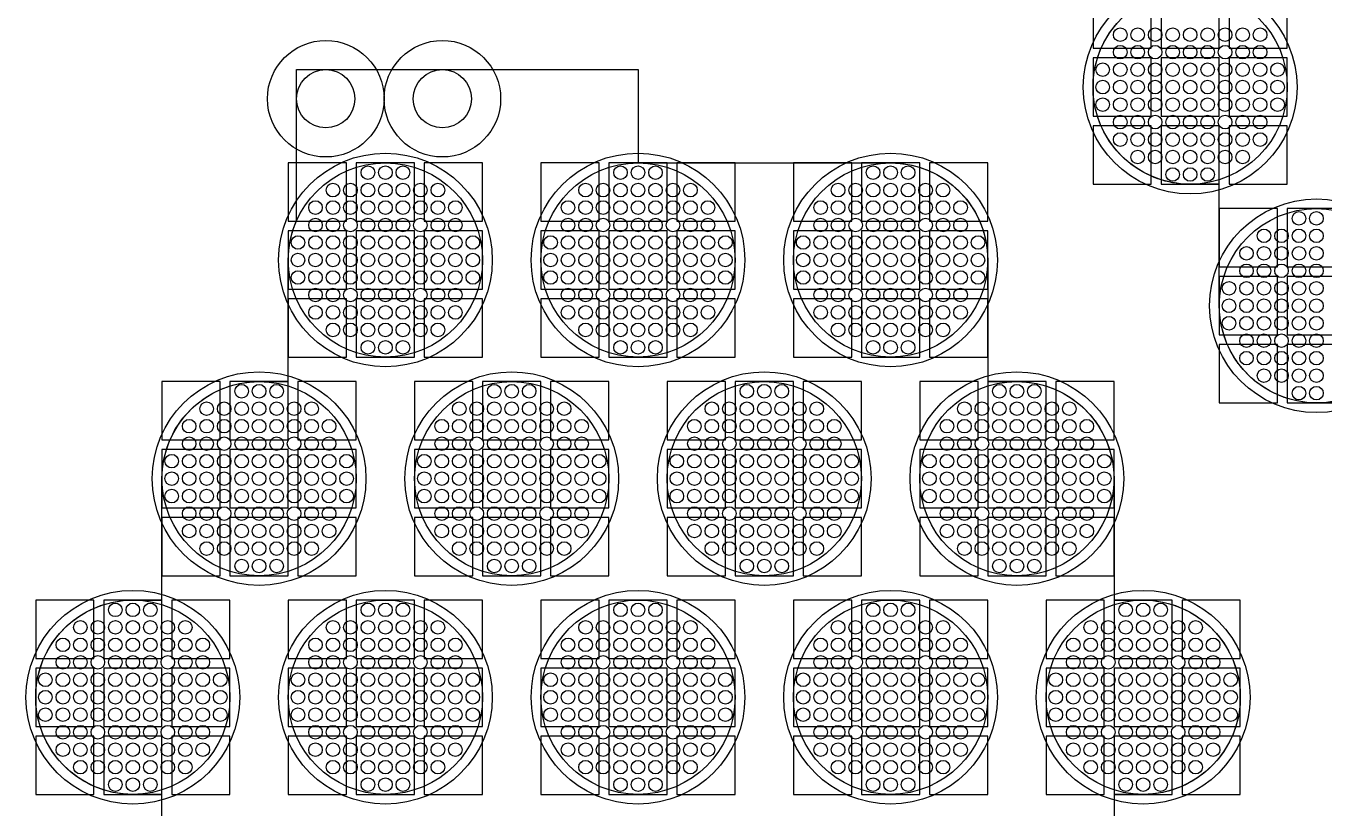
# Model space of a CAD drawing. Extents: x -49 to 54, y -38 to 38.
# Drawn here: x -43.96 to -37.28, y -17.85 to -13.82 of the extents above; entities that cross this region are included whole.
import ezdxf

# ---------------------------------------------------------------- set-up
doc = ezdxf.new("R2010")
doc.units = 0
for name, color, linetype in [('ADHESIVE_VIA_OPENINGS', 30, 'CONTINUOUS'), ('BACK_LAYER', 5, 'CONTINUOUS'), ('COND_LAYER_LOWER_ELECTRODE', 6, 'CONTINUOUS'), ('CONDUCTIVE_LAYER_BACK_LAYER', 2, 'CONTINUOUS'), ('EMITTER', 3, 'CONTINUOUS'), ('LOWER_ELECTRODE', 1, 'CONTINUOUS'), ('SUBSTRATE_VIA', 4, 'CONTINUOUS')]:
    doc.layers.add(name, color=color, linetype=linetype)

msp = doc.modelspace()

# ---------------------------------------------------------------- linework, layer by layer
at = {"layer": 'ADHESIVE_VIA_OPENINGS'}
for centre in [(-42.4209, -14.1982), (-41.8209, -14.1982)]:
    msp.add_circle(centre, 0.3, dxfattribs=at)
at = {"layer": 'BACK_LAYER'}
for points in [[(-38.4721, -13.9384), (-38.1721, -13.9384), (-38.1721, -13.6384), (-38.4721, -13.6384)], [(-38.1221, -13.9384), (-37.8221, -13.9384), (-37.8221, -13.6384), (-38.1221, -13.6384)], [(-37.7721, -13.9384), (-37.4721, -13.9384), (-37.4721, -13.6384), (-37.7721, -13.6384)], [(-38.4721, -14.2884), (-38.1721, -14.2884), (-38.1721, -13.9884), (-38.4721, -13.9884)], [(-38.1221, -14.2884), (-37.8221, -14.2884), (-37.8221, -13.9884), (-38.1221, -13.9884)], [(-37.7721, -14.2884), (-37.4721, -14.2884), (-37.4721, -13.9884), (-37.7721, -13.9884)], [(-38.4721, -14.6384), (-38.1721, -14.6384), (-38.1721, -14.3384), (-38.4721, -14.3384)], [(-38.1221, -14.6384), (-37.8221, -14.6384), (-37.8221, -14.3384), (-38.1221, -14.3384)], [(-37.7721, -14.6384), (-37.4721, -14.6384), (-37.4721, -14.3384), (-37.7721, -14.3384)], [(-42.6139, -14.8286), (-42.3139, -14.8286), (-42.3139, -14.5286), (-42.6139, -14.5286)], [(-42.2639, -14.8286), (-41.9639, -14.8286), (-41.9639, -14.5286), (-42.2639, -14.5286)], [(-41.9139, -14.8286), (-41.6139, -14.8286), (-41.6139, -14.5286), (-41.9139, -14.5286)], [(-41.3139, -14.8286), (-41.0139, -14.8286), (-41.0139, -14.5286), (-41.3139, -14.5286)], [(-40.9639, -14.8286), (-40.6639, -14.8286), (-40.6639, -14.5286), (-40.9639, -14.5286)], [(-40.6139, -14.8286), (-40.3139, -14.8286), (-40.3139, -14.5286), (-40.6139, -14.5286)], [(-40.0139, -14.8286), (-39.7139, -14.8286), (-39.7139, -14.5286), (-40.0139, -14.5286)], [(-39.6639, -14.8286), (-39.3639, -14.8286), (-39.3639, -14.5286), (-39.6639, -14.5286)], [(-39.3139, -14.8286), (-39.0139, -14.8286), (-39.0139, -14.5286), (-39.3139, -14.5286)], [(-37.8221, -15.0642), (-37.5221, -15.0642), (-37.5221, -14.7642), (-37.8221, -14.7642)], [(-37.4721, -15.0642), (-37.1721, -15.0642), (-37.1721, -14.7642), (-37.4721, -14.7642)], [(-42.6139, -15.1786), (-42.3139, -15.1786), (-42.3139, -14.8786), (-42.6139, -14.8786)], [(-42.2639, -15.1786), (-41.9639, -15.1786), (-41.9639, -14.8786), (-42.2639, -14.8786)], [(-41.9139, -15.1786), (-41.6139, -15.1786), (-41.6139, -14.8786), (-41.9139, -14.8786)], [(-41.3139, -15.1786), (-41.0139, -15.1786), (-41.0139, -14.8786), (-41.3139, -14.8786)], [(-40.9639, -15.1786), (-40.6639, -15.1786), (-40.6639, -14.8786), (-40.9639, -14.8786)], [(-40.6139, -15.1786), (-40.3139, -15.1786), (-40.3139, -14.8786), (-40.6139, -14.8786)], [(-40.0139, -15.1786), (-39.7139, -15.1786), (-39.7139, -14.8786), (-40.0139, -14.8786)], [(-39.6639, -15.1786), (-39.3639, -15.1786), (-39.3639, -14.8786), (-39.6639, -14.8786)], [(-39.3139, -15.1786), (-39.0139, -15.1786), (-39.0139, -14.8786), (-39.3139, -14.8786)], [(-37.8221, -15.4142), (-37.5221, -15.4142), (-37.5221, -15.1142), (-37.8221, -15.1142)], [(-37.4721, -15.4142), (-37.1721, -15.4142), (-37.1721, -15.1142), (-37.4721, -15.1142)], [(-42.6139, -15.5286), (-42.3139, -15.5286), (-42.3139, -15.2286), (-42.6139, -15.2286)], [(-42.2639, -15.5286), (-41.9639, -15.5286), (-41.9639, -15.2286), (-42.2639, -15.2286)], [(-41.9139, -15.5286), (-41.6139, -15.5286), (-41.6139, -15.2286), (-41.9139, -15.2286)], [(-41.3139, -15.5286), (-41.0139, -15.5286), (-41.0139, -15.2286), (-41.3139, -15.2286)], [(-40.9639, -15.5286), (-40.6639, -15.5286), (-40.6639, -15.2286), (-40.9639, -15.2286)], [(-40.6139, -15.5286), (-40.3139, -15.5286), (-40.3139, -15.2286), (-40.6139, -15.2286)], [(-40.0139, -15.5286), (-39.7139, -15.5286), (-39.7139, -15.2286), (-40.0139, -15.2286)], [(-39.6639, -15.5286), (-39.3639, -15.5286), (-39.3639, -15.2286), (-39.6639, -15.2286)], [(-39.3139, -15.5286), (-39.0139, -15.5286), (-39.0139, -15.2286), (-39.3139, -15.2286)], [(-37.8221, -15.7642), (-37.5221, -15.7642), (-37.5221, -15.4642), (-37.8221, -15.4642)], [(-37.4721, -15.7642), (-37.1721, -15.7642), (-37.1721, -15.4642), (-37.4721, -15.4642)], [(-43.2639, -15.9544), (-42.9639, -15.9544), (-42.9639, -15.6544), (-43.2639, -15.6544)], [(-42.9139, -15.9544), (-42.6139, -15.9544), (-42.6139, -15.6544), (-42.9139, -15.6544)], [(-42.5639, -15.9544), (-42.2639, -15.9544), (-42.2639, -15.6544), (-42.5639, -15.6544)], [(-41.9639, -15.9544), (-41.6639, -15.9544), (-41.6639, -15.6544), (-41.9639, -15.6544)], [(-41.6139, -15.9544), (-41.3139, -15.9544), (-41.3139, -15.6544), (-41.6139, -15.6544)], [(-41.2639, -15.9544), (-40.9639, -15.9544), (-40.9639, -15.6544), (-41.2639, -15.6544)], [(-40.6639, -15.9544), (-40.3639, -15.9544), (-40.3639, -15.6544), (-40.6639, -15.6544)], [(-40.3139, -15.9544), (-40.0139, -15.9544), (-40.0139, -15.6544), (-40.3139, -15.6544)], [(-39.9639, -15.9544), (-39.6639, -15.9544), (-39.6639, -15.6544), (-39.9639, -15.6544)], [(-39.3639, -15.9544), (-39.0639, -15.9544), (-39.0639, -15.6544), (-39.3639, -15.6544)], [(-39.0139, -15.9544), (-38.7139, -15.9544), (-38.7139, -15.6544), (-39.0139, -15.6544)], [(-38.6639, -15.9544), (-38.3639, -15.9544), (-38.3639, -15.6544), (-38.6639, -15.6544)], [(-43.2639, -16.3044), (-42.9639, -16.3044), (-42.9639, -16.0044), (-43.2639, -16.0044)], [(-42.9139, -16.3044), (-42.6139, -16.3044), (-42.6139, -16.0044), (-42.9139, -16.0044)], [(-42.5639, -16.3044), (-42.2639, -16.3044), (-42.2639, -16.0044), (-42.5639, -16.0044)], [(-41.9639, -16.3044), (-41.6639, -16.3044), (-41.6639, -16.0044), (-41.9639, -16.0044)], [(-41.6139, -16.3044), (-41.3139, -16.3044), (-41.3139, -16.0044), (-41.6139, -16.0044)], [(-41.2639, -16.3044), (-40.9639, -16.3044), (-40.9639, -16.0044), (-41.2639, -16.0044)], [(-40.6639, -16.3044), (-40.3639, -16.3044), (-40.3639, -16.0044), (-40.6639, -16.0044)], [(-40.3139, -16.3044), (-40.0139, -16.3044), (-40.0139, -16.0044), (-40.3139, -16.0044)], [(-39.9639, -16.3044), (-39.6639, -16.3044), (-39.6639, -16.0044), (-39.9639, -16.0044)], [(-39.3639, -16.3044), (-39.0639, -16.3044), (-39.0639, -16.0044), (-39.3639, -16.0044)], [(-39.0139, -16.3044), (-38.7139, -16.3044), (-38.7139, -16.0044), (-39.0139, -16.0044)], [(-38.6639, -16.3044), (-38.3639, -16.3044), (-38.3639, -16.0044), (-38.6639, -16.0044)], [(-43.2639, -16.6544), (-42.9639, -16.6544), (-42.9639, -16.3544), (-43.2639, -16.3544)], [(-42.9139, -16.6544), (-42.6139, -16.6544), (-42.6139, -16.3544), (-42.9139, -16.3544)], [(-42.5639, -16.6544), (-42.2639, -16.6544), (-42.2639, -16.3544), (-42.5639, -16.3544)], [(-41.9639, -16.6544), (-41.6639, -16.6544), (-41.6639, -16.3544), (-41.9639, -16.3544)], [(-41.6139, -16.6544), (-41.3139, -16.6544), (-41.3139, -16.3544), (-41.6139, -16.3544)], [(-41.2639, -16.6544), (-40.9639, -16.6544), (-40.9639, -16.3544), (-41.2639, -16.3544)], [(-40.6639, -16.6544), (-40.3639, -16.6544), (-40.3639, -16.3544), (-40.6639, -16.3544)], [(-40.3139, -16.6544), (-40.0139, -16.6544), (-40.0139, -16.3544), (-40.3139, -16.3544)], [(-39.9639, -16.6544), (-39.6639, -16.6544), (-39.6639, -16.3544), (-39.9639, -16.3544)], [(-39.3639, -16.6544), (-39.0639, -16.6544), (-39.0639, -16.3544), (-39.3639, -16.3544)], [(-39.0139, -16.6544), (-38.7139, -16.6544), (-38.7139, -16.3544), (-39.0139, -16.3544)], [(-38.6639, -16.6544), (-38.3639, -16.6544), (-38.3639, -16.3544), (-38.6639, -16.3544)], [(-43.9139, -17.0802), (-43.6139, -17.0802), (-43.6139, -16.7802), (-43.9139, -16.7802)], [(-43.5639, -17.0802), (-43.2639, -17.0802), (-43.2639, -16.7802), (-43.5639, -16.7802)], [(-43.2139, -17.0802), (-42.9139, -17.0802), (-42.9139, -16.7802), (-43.2139, -16.7802)], [(-42.6139, -17.0802), (-42.3139, -17.0802), (-42.3139, -16.7802), (-42.6139, -16.7802)], [(-42.2639, -17.0802), (-41.9639, -17.0802), (-41.9639, -16.7802), (-42.2639, -16.7802)], [(-41.9139, -17.0802), (-41.6139, -17.0802), (-41.6139, -16.7802), (-41.9139, -16.7802)], [(-41.3139, -17.0802), (-41.0139, -17.0802), (-41.0139, -16.7802), (-41.3139, -16.7802)], [(-40.9639, -17.0802), (-40.6639, -17.0802), (-40.6639, -16.7802), (-40.9639, -16.7802)], [(-40.6139, -17.0802), (-40.3139, -17.0802), (-40.3139, -16.7802), (-40.6139, -16.7802)], [(-40.0139, -17.0802), (-39.7139, -17.0802), (-39.7139, -16.7802), (-40.0139, -16.7802)], [(-39.6639, -17.0802), (-39.3639, -17.0802), (-39.3639, -16.7802), (-39.6639, -16.7802)], [(-39.3139, -17.0802), (-39.0139, -17.0802), (-39.0139, -16.7802), (-39.3139, -16.7802)], [(-38.7139, -17.0802), (-38.4139, -17.0802), (-38.4139, -16.7802), (-38.7139, -16.7802)], [(-38.3639, -17.0802), (-38.0639, -17.0802), (-38.0639, -16.7802), (-38.3639, -16.7802)], [(-38.0139, -17.0802), (-37.7139, -17.0802), (-37.7139, -16.7802), (-38.0139, -16.7802)], [(-43.9139, -17.4302), (-43.6139, -17.4302), (-43.6139, -17.1302), (-43.9139, -17.1302)], [(-43.5639, -17.4302), (-43.2639, -17.4302), (-43.2639, -17.1302), (-43.5639, -17.1302)], [(-43.2139, -17.4302), (-42.9139, -17.4302), (-42.9139, -17.1302), (-43.2139, -17.1302)], [(-42.6139, -17.4302), (-42.3139, -17.4302), (-42.3139, -17.1302), (-42.6139, -17.1302)], [(-42.2639, -17.4302), (-41.9639, -17.4302), (-41.9639, -17.1302), (-42.2639, -17.1302)], [(-41.9139, -17.4302), (-41.6139, -17.4302), (-41.6139, -17.1302), (-41.9139, -17.1302)], [(-41.3139, -17.4302), (-41.0139, -17.4302), (-41.0139, -17.1302), (-41.3139, -17.1302)], [(-40.9639, -17.4302), (-40.6639, -17.4302), (-40.6639, -17.1302), (-40.9639, -17.1302)], [(-40.6139, -17.4302), (-40.3139, -17.4302), (-40.3139, -17.1302), (-40.6139, -17.1302)], [(-40.0139, -17.4302), (-39.7139, -17.4302), (-39.7139, -17.1302), (-40.0139, -17.1302)], [(-39.6639, -17.4302), (-39.3639, -17.4302), (-39.3639, -17.1302), (-39.6639, -17.1302)], [(-39.3139, -17.4302), (-39.0139, -17.4302), (-39.0139, -17.1302), (-39.3139, -17.1302)], [(-38.7139, -17.4302), (-38.4139, -17.4302), (-38.4139, -17.1302), (-38.7139, -17.1302)], [(-38.3639, -17.4302), (-38.0639, -17.4302), (-38.0639, -17.1302), (-38.3639, -17.1302)], [(-38.0139, -17.4302), (-37.7139, -17.4302), (-37.7139, -17.1302), (-38.0139, -17.1302)], [(-43.9139, -17.7802), (-43.6139, -17.7802), (-43.6139, -17.4802), (-43.9139, -17.4802)], [(-43.5639, -17.7802), (-43.2639, -17.7802), (-43.2639, -17.4802), (-43.5639, -17.4802)], [(-43.2139, -17.7802), (-42.9139, -17.7802), (-42.9139, -17.4802), (-43.2139, -17.4802)], [(-42.6139, -17.7802), (-42.3139, -17.7802), (-42.3139, -17.4802), (-42.6139, -17.4802)], [(-42.2639, -17.7802), (-41.9639, -17.7802), (-41.9639, -17.4802), (-42.2639, -17.4802)], [(-41.9139, -17.7802), (-41.6139, -17.7802), (-41.6139, -17.4802), (-41.9139, -17.4802)], [(-41.3139, -17.7802), (-41.0139, -17.7802), (-41.0139, -17.4802), (-41.3139, -17.4802)], [(-40.9639, -17.7802), (-40.6639, -17.7802), (-40.6639, -17.4802), (-40.9639, -17.4802)], [(-40.6139, -17.7802), (-40.3139, -17.7802), (-40.3139, -17.4802), (-40.6139, -17.4802)], [(-40.0139, -17.7802), (-39.7139, -17.7802), (-39.7139, -17.4802), (-40.0139, -17.4802)], [(-39.6639, -17.7802), (-39.3639, -17.7802), (-39.3639, -17.4802), (-39.6639, -17.4802)], [(-39.3139, -17.7802), (-39.0139, -17.7802), (-39.0139, -17.4802), (-39.3139, -17.4802)], [(-38.7139, -17.7802), (-38.4139, -17.7802), (-38.4139, -17.4802), (-38.7139, -17.4802)], [(-38.3639, -17.7802), (-38.0639, -17.7802), (-38.0639, -17.4802), (-38.3639, -17.4802)], [(-38.0139, -17.7802), (-37.7139, -17.7802), (-37.7139, -17.4802), (-38.0139, -17.4802)]]:
    msp.add_lwpolyline(points, close=True, dxfattribs=at)
at = {"layer": 'COND_LAYER_LOWER_ELECTRODE'}
for centre in [(-37.9721, -14.1384), (-42.1139, -15.0286), (-40.8139, -15.0286), (-39.5139, -15.0286), (-37.3221, -15.2642), (-42.7639, -16.1544), (-41.4639, -16.1544), (-40.1639, -16.1544), (-38.8639, -16.1544), (-43.4139, -17.2802), (-42.1139, -17.2802), (-40.8139, -17.2802), (-39.5139, -17.2802), (-38.2139, -17.2802)]:
    msp.add_circle(centre, 0.55, dxfattribs=at)
at = {"layer": 'CONDUCTIVE_LAYER_BACK_LAYER'}
for points in [[(-37.1721, -15.7641), (-37.332, -15.7641), (-37.3519, -15.7633), (-37.3717, -15.7617), (-37.3914, -15.7594), (-37.4111, -15.7562), (-37.4306, -15.7523), (-37.4499, -15.7476), (-37.469, -15.7421), (-37.4879, -15.7359), (-37.5065, -15.7289), (-37.5248, -15.7212), (-37.5429, -15.7128), (-37.5605, -15.7037), (-37.5778, -15.6939), (-37.5947, -15.6834), (-37.6111, -15.6722), (-37.6271, -15.6604), (-37.6426, -15.6479), (-37.6576, -15.6349), (-37.6721, -15.6212), (-37.686, -15.607), (-37.6994, -15.5923), (-37.7121, -15.577), (-37.7242, -15.5613), (-37.7357, -15.5451), (-37.7466, -15.5284), (-37.7567, -15.5113), (-37.7662, -15.4938), (-37.775, -15.476), (-37.7831, -15.4578), (-37.7904, -15.4394), (-37.797, -15.4206), (-37.8028, -15.4016), (-37.8079, -15.3824), (-37.8122, -15.363), (-37.8158, -15.3434), (-37.8185, -15.3237), (-37.8205, -15.3039), (-37.8217, -15.2841), (-37.8221, -15.2642), (-37.8221, -14.6383), (-37.982, -14.6383), (-38.0019, -14.6375), (-38.0217, -14.6359), (-38.0414, -14.6335), (-38.0611, -14.6304), (-38.0806, -14.6265), (-38.0999, -14.6218), (-38.119, -14.6163), (-38.1379, -14.6101), (-38.1565, -14.6031), (-38.1748, -14.5954), (-38.1929, -14.587), (-38.2105, -14.5779), (-38.2278, -14.568), (-38.2447, -14.5575), (-38.2611, -14.5463), (-38.2771, -14.5345), (-38.2926, -14.5221), (-38.3076, -14.509), (-38.3221, -14.4954), (-38.336, -14.4812), (-38.3494, -14.4665), (-38.3621, -14.4512), (-38.3742, -14.4355), (-38.3857, -14.4192), (-38.3966, -14.4026), (-38.4067, -14.3855), (-38.4162, -14.368), (-38.425, -14.3502), (-38.4331, -14.332), (-38.4404, -14.3135), (-38.447, -14.2948), (-38.4528, -14.2758), (-38.4579, -14.2565), (-38.4622, -14.2371), (-38.4658, -14.2176), (-38.4685, -14.1979), (-38.4705, -14.1781), (-38.4717, -14.1582), (-38.4721, -14.1384), (-38.4717, -14.1185), (-38.4705, -14.0986), (-38.4685, -14.0789), (-38.4658, -14.0592), (-38.4622, -14.0396), (-38.4579, -14.0202), (-38.4528, -14.001), (-38.447, -13.982), (-38.4404, -13.9632), (-38.4331, -13.9447), (-38.425, -13.9266), (-38.4162, -13.9087), (-38.4067, -13.8912), (-38.3966, -13.8742), (-38.3857, -13.8575), (-38.3742, -13.8413), (-38.3621, -13.8255), (-38.3494, -13.8103)], [(-43.2639, -18.4061), (-43.2639, -17.7801), (-43.4239, -17.7801), (-43.4437, -17.7793), (-43.4636, -17.7778), (-43.4833, -17.7754), (-43.5029, -17.7722), (-43.5224, -17.7683), (-43.5417, -17.7636), (-43.5609, -17.7581), (-43.5797, -17.7519), (-43.5984, -17.745), (-43.6167, -17.7373), (-43.6347, -17.7288), (-43.6524, -17.7197), (-43.6697, -17.7099), (-43.6865, -17.6994), (-43.703, -17.6882), (-43.719, -17.6764), (-43.7345, -17.664), (-43.7495, -17.6509), (-43.764, -17.6373), (-43.7779, -17.6231), (-43.7912, -17.6083), (-43.804, -17.5931), (-43.8161, -17.5773), (-43.8276, -17.5611), (-43.8384, -17.5444), (-43.8486, -17.5273), (-43.8581, -17.5099), (-43.8669, -17.492), (-43.8749, -17.4739), (-43.8823, -17.4554), (-43.8888, -17.4366), (-43.8947, -17.4176), (-43.8998, -17.3984), (-43.9041, -17.379), (-43.9076, -17.3594), (-43.9104, -17.3397), (-43.9124, -17.3199), (-43.9135, -17.3001), (-43.9139, -17.2802), (-43.9135, -17.2603), (-43.9124, -17.2405), (-43.9104, -17.2207), (-43.9076, -17.201), (-43.9041, -17.1815), (-43.8998, -17.162), (-43.8947, -17.1428), (-43.8888, -17.1238), (-43.8823, -17.1051), (-43.8749, -17.0866), (-43.8669, -17.0684), (-43.8581, -17.0506), (-43.8486, -17.0331), (-43.8384, -17.016), (-43.8276, -16.9993), (-43.8161, -16.9831), (-43.804, -16.9674), (-43.7912, -16.9521), (-43.7779, -16.9374), (-43.764, -16.9232), (-43.7495, -16.9095), (-43.7345, -16.8965), (-43.719, -16.884), (-43.703, -16.8722), (-43.6865, -16.8611), (-43.6697, -16.8506), (-43.6524, -16.8407), (-43.6347, -16.8316), (-43.6167, -16.8232), (-43.5984, -16.8155), (-43.5797, -16.8085), (-43.5609, -16.8023), (-43.5417, -16.7968), (-43.5224, -16.7921), (-43.5029, -16.7882), (-43.4833, -16.7851), (-43.4636, -16.7827), (-43.4437, -16.7811), (-43.4239, -16.7803), (-43.2639, -16.7803), (-43.2639, -16.1544), (-43.2635, -16.1345), (-43.2624, -16.1147), (-43.2604, -16.0949), (-43.2576, -16.0752), (-43.2541, -16.0556), (-43.2498, -16.0362), (-43.2447, -16.017), (-43.2388, -15.998), (-43.2323, -15.9792), (-43.2249, -15.9608), (-43.2169, -15.9426), (-43.2081, -15.9247), (-43.1986, -15.9073), (-43.1884, -15.8902), (-43.1776, -15.8735), (-43.1661, -15.8573), (-43.154, -15.8415), (-43.1412, -15.8263), (-43.1279, -15.8115), (-43.114, -15.7973), (-43.0995, -15.7837), (-43.0845, -15.7707), (-43.069, -15.7582), (-43.053, -15.7464), (-43.0365, -15.7352), (-43.0197, -15.7247), (-43.0024, -15.7149), (-42.9847, -15.7058), (-42.9667, -15.6973), (-42.9484, -15.6896), (-42.9297, -15.6827), (-42.9109, -15.6765), (-42.8917, -15.671), (-42.8724, -15.6663), (-42.8529, -15.6624), (-42.8333, -15.6592), (-42.8136, -15.6569), (-42.7937, -15.6553), (-42.7739, -15.6545), (-42.6139, -15.6545), (-42.6139, -15.0286), (-42.6135, -15.0087), (-42.6124, -14.9888), (-42.6104, -14.969), (-42.6076, -14.9494), (-42.6041, -14.9298), (-42.5998, -14.9104), (-42.5947, -14.8912), (-42.5888, -14.8722), (-42.5823, -14.8534), (-42.5749, -14.8349), (-42.5709, -14.8258), (-42.5709, -14.0482), (-40.8139, -14.0482), (-40.8139, -14.5287), (-39.504, -14.5287), (-39.4841, -14.5294), (-39.4643, -14.531), (-39.4446, -14.5334), (-39.4249, -14.5365), (-39.4054, -14.5405), (-39.3861, -14.5452), (-39.367, -14.5506), (-39.3481, -14.5568), (-39.3295, -14.5638), (-39.3112, -14.5715), (-39.2932, -14.5799), (-39.2755, -14.5891), (-39.2582, -14.5989), (-39.2413, -14.6094), (-39.2249, -14.6206), (-39.2089, -14.6324), (-39.1934, -14.6448), (-39.1784, -14.6579), (-39.1639, -14.6715), (-39.15, -14.6857), (-39.1367, -14.7004), (-39.1239, -14.7157), (-39.1118, -14.7315), (-39.1003, -14.7477), (-39.0894, -14.7643), (-39.0793, -14.7814), (-39.0698, -14.7989), (-39.061, -14.8167), (-39.053, -14.8349), (-39.0456, -14.8534), (-39.039, -14.8722), (-39.0332, -14.8912), (-39.0281, -14.9104), (-39.0238, -14.9298), (-39.0203, -14.9494), (-39.0175, -14.969), (-39.0155, -14.9888), (-39.0143, -15.0087), (-39.0139, -15.0286), (-39.0139, -15.6545), (-38.854, -15.6545), (-38.8341, -15.6553), (-38.8143, -15.6569), (-38.7946, -15.6592), (-38.7749, -15.6624), (-38.7554, -15.6663), (-38.7361, -15.671), (-38.717, -15.6765), (-38.6981, -15.6827), (-38.6795, -15.6896), (-38.6612, -15.6973), (-38.6432, -15.7058), (-38.6255, -15.7149), (-38.6082, -15.7247), (-38.5913, -15.7352), (-38.5749, -15.7464), (-38.5589, -15.7582), (-38.5434, -15.7707), (-38.5284, -15.7837), (-38.5139, -15.7973), (-38.5, -15.8115), (-38.4867, -15.8263), (-38.4739, -15.8415), (-38.4618, -15.8573), (-38.4503, -15.8735), (-38.4394, -15.8902), (-38.4293, -15.9073), (-38.4198, -15.9247), (-38.411, -15.9426), (-38.403, -15.9608), (-38.3956, -15.9792), (-38.389, -15.998), (-38.3832, -16.017), (-38.3781, -16.0362), (-38.3738, -16.0556), (-38.3703, -16.0752), (-38.3675, -16.0949), (-38.3655, -16.1147), (-38.3643, -16.1345), (-38.3639, -16.1544), (-38.3639, -16.7803), (-38.204, -16.7803), (-38.1841, -16.7811), (-38.1643, -16.7827), (-38.1446, -16.7851), (-38.1249, -16.7882), (-38.1054, -16.7921), (-38.0861, -16.7968), (-38.067, -16.8023), (-38.0481, -16.8085), (-38.0295, -16.8155), (-38.0112, -16.8232), (-37.9932, -16.8316), (-37.9755, -16.8407), (-37.9582, -16.8506), (-37.9413, -16.8611), (-37.9249, -16.8722), (-37.9089, -16.884), (-37.8934, -16.8965), (-37.8784, -16.9095), (-37.8639, -16.9232), (-37.85, -16.9374), (-37.8367, -16.9521), (-37.8239, -16.9674), (-37.8118, -16.9831), (-37.8003, -16.9993), (-37.7894, -17.016), (-37.7793, -17.0331), (-37.7698, -17.0506), (-37.761, -17.0684), (-37.753, -17.0866), (-37.7456, -17.1051), (-37.739, -17.1238), (-37.7332, -17.1428), (-37.7281, -17.162), (-37.7238, -17.1815), (-37.7203, -17.201), (-37.7175, -17.2207), (-37.7155, -17.2405), (-37.7143, -17.2603), (-37.7139, -17.2802), (-37.7143, -17.3001), (-37.7155, -17.3199), (-37.7175, -17.3397), (-37.7203, -17.3594), (-37.7238, -17.379), (-37.7281, -17.3984), (-37.7332, -17.4176), (-37.739, -17.4366), (-37.7456, -17.4554), (-37.753, -17.4739), (-37.761, -17.492), (-37.7698, -17.5099), (-37.7793, -17.5273), (-37.7894, -17.5444), (-37.8003, -17.5611), (-37.8118, -17.5773), (-37.8239, -17.5931), (-37.8367, -17.6083), (-37.85, -17.6231), (-37.8639, -17.6373), (-37.8784, -17.6509), (-37.8934, -17.664), (-37.9089, -17.6764), (-37.9249, -17.6882), (-37.9413, -17.6994), (-37.9582, -17.7099), (-37.9755, -17.7197), (-37.9932, -17.7288), (-38.0112, -17.7373), (-38.0295, -17.745), (-38.0481, -17.7519), (-38.067, -17.7581), (-38.0861, -17.7636), (-38.1054, -17.7683), (-38.1249, -17.7722), (-38.1446, -17.7754), (-38.1643, -17.7778), (-38.1841, -17.7793), (-38.204, -17.7801), (-38.3639, -17.7801), (-38.3639, -18.4061)]]:
    msp.add_lwpolyline(points, dxfattribs=at)
at = {"layer": 'EMITTER'}
for centre in [(-37.9721, -14.1384), (-42.1139, -15.0286), (-40.8139, -15.0286), (-39.5139, -15.0286), (-37.3221, -15.2642), (-42.7639, -16.1544), (-41.4639, -16.1544), (-40.1639, -16.1544), (-38.8639, -16.1544), (-43.4139, -17.2802), (-42.1139, -17.2802), (-40.8139, -17.2802), (-39.5139, -17.2802), (-38.2139, -17.2802)]:
    msp.add_circle(centre, 0.5, dxfattribs=at)
at = {"layer": 'LOWER_ELECTRODE'}
for centre in [(-38.3321, -13.8684), (-38.2421, -13.8684), (-38.1521, -13.8684), (-38.0621, -13.8684), (-37.9721, -13.8684), (-37.8821, -13.8684), (-37.7921, -13.8684), (-37.7021, -13.8684), (-37.6121, -13.8684), (-38.3321, -13.9584), (-38.2421, -13.9584), (-38.1521, -13.9584), (-38.0621, -13.9584), (-37.9721, -13.9584), (-37.8821, -13.9584), (-37.7921, -13.9584), (-37.7021, -13.9584), (-37.6121, -13.9584), (-38.4221, -14.0484), (-38.3321, -14.0484), (-38.2421, -14.0484), (-38.1521, -14.0484), (-38.0621, -14.0484), (-37.9721, -14.0484), (-37.8821, -14.0484), (-37.7921, -14.0484), (-37.7021, -14.0484), (-37.6121, -14.0484), (-37.5221, -14.0484), (-38.4221, -14.1384), (-38.3321, -14.1384), (-38.2421, -14.1384), (-38.1521, -14.1384), (-38.0621, -14.1384), (-37.9721, -14.1384), (-37.8821, -14.1384), (-37.7921, -14.1384), (-37.7021, -14.1384), (-37.6121, -14.1384), (-37.5221, -14.1384), (-38.4221, -14.2284), (-38.3321, -14.2284), (-38.2421, -14.2284), (-38.1521, -14.2284), (-38.0621, -14.2284), (-37.9721, -14.2284), (-37.8821, -14.2284), (-37.7921, -14.2284), (-37.7021, -14.2284), (-37.6121, -14.2284), (-37.5221, -14.2284), (-38.3321, -14.3184), (-38.2421, -14.3184), (-38.1521, -14.3184), (-38.0621, -14.3184), (-37.9721, -14.3184), (-37.8821, -14.3184), (-37.7921, -14.3184), (-37.7021, -14.3184), (-37.6121, -14.3184), (-38.3321, -14.4084), (-38.2421, -14.4084), (-38.1521, -14.4084), (-38.0621, -14.4084), (-37.9721, -14.4084), (-37.8821, -14.4084), (-37.7921, -14.4084), (-37.7021, -14.4084), (-37.6121, -14.4084), (-38.2421, -14.4984), (-38.1521, -14.4984), (-38.0621, -14.4984), (-37.9721, -14.4984), (-37.8821, -14.4984), (-37.7921, -14.4984), (-37.7021, -14.4984), (-42.2039, -14.5786), (-42.1139, -14.5786), (-42.0239, -14.5786), (-40.9039, -14.5786), (-40.8139, -14.5786), (-40.7239, -14.5786), (-39.6039, -14.5786), (-39.5139, -14.5786), (-39.4239, -14.5786), (-38.0621, -14.5884), (-37.9721, -14.5884), (-37.8821, -14.5884), (-42.3839, -14.6686), (-42.2939, -14.6686), (-42.2039, -14.6686), (-42.1139, -14.6686), (-42.0239, -14.6686), (-41.9339, -14.6686), (-41.8439, -14.6686), (-41.0839, -14.6686), (-40.9939, -14.6686), (-40.9039, -14.6686), (-40.8139, -14.6686), (-40.7239, -14.6686), (-40.6339, -14.6686), (-40.5439, -14.6686), (-39.7839, -14.6686), (-39.6939, -14.6686), (-39.6039, -14.6686), (-39.5139, -14.6686), (-39.4239, -14.6686), (-39.3339, -14.6686), (-39.2439, -14.6686), (-42.4739, -14.7586), (-42.3839, -14.7586), (-42.2939, -14.7586), (-42.2039, -14.7586), (-42.1139, -14.7586), (-42.0239, -14.7586), (-41.9339, -14.7586), (-41.8439, -14.7586), (-41.7539, -14.7586), (-41.1739, -14.7586), (-41.0839, -14.7586), (-40.9939, -14.7586), (-40.9039, -14.7586), (-40.8139, -14.7586), (-40.7239, -14.7586), (-40.6339, -14.7586), (-40.5439, -14.7586), (-40.4539, -14.7586), (-39.8739, -14.7586), (-39.7839, -14.7586), (-39.6939, -14.7586), (-39.6039, -14.7586), (-39.5139, -14.7586), (-39.4239, -14.7586), (-39.3339, -14.7586), (-39.2439, -14.7586), (-39.1539, -14.7586), (-42.4739, -14.8486), (-42.3839, -14.8486), (-42.2939, -14.8486), (-42.2039, -14.8486), (-42.1139, -14.8486), (-42.0239, -14.8486), (-41.9339, -14.8486), (-41.8439, -14.8486), (-41.7539, -14.8486), (-41.1739, -14.8486), (-41.0839, -14.8486), (-40.9939, -14.8486), (-40.9039, -14.8486), (-40.8139, -14.8486), (-40.7239, -14.8486), (-40.6339, -14.8486), (-40.5439, -14.8486), (-40.4539, -14.8486), (-39.8739, -14.8486), (-39.7839, -14.8486), (-39.6939, -14.8486), (-39.6039, -14.8486), (-39.5139, -14.8486), (-39.4239, -14.8486), (-39.3339, -14.8486), (-39.2439, -14.8486), (-39.1539, -14.8486), (-37.4121, -14.8142), (-37.3221, -14.8142), (-37.5921, -14.9042), (-37.5021, -14.9042), (-37.4121, -14.9042), (-37.3221, -14.9042), (-42.5639, -14.9386), (-42.4739, -14.9386), (-42.3839, -14.9386), (-42.2939, -14.9386), (-42.2039, -14.9386), (-42.1139, -14.9386), (-42.0239, -14.9386), (-41.9339, -14.9386), (-41.8439, -14.9386), (-41.7539, -14.9386), (-41.6639, -14.9386), (-41.2639, -14.9386), (-41.1739, -14.9386), (-41.0839, -14.9386), (-40.9939, -14.9386), (-40.9039, -14.9386), (-40.8139, -14.9386), (-40.7239, -14.9386), (-40.6339, -14.9386), (-40.5439, -14.9386), (-40.4539, -14.9386), (-40.3639, -14.9386), (-39.9639, -14.9386), (-39.8739, -14.9386), (-39.7839, -14.9386), (-39.6939, -14.9386), (-39.6039, -14.9386), (-39.5139, -14.9386), (-39.4239, -14.9386), (-39.3339, -14.9386), (-39.2439, -14.9386), (-39.1539, -14.9386), (-39.0639, -14.9386), (-37.6821, -14.9942), (-37.5921, -14.9942), (-37.5021, -14.9942), (-37.4121, -14.9942), (-37.3221, -14.9942), (-42.5639, -15.0286), (-42.4739, -15.0286), (-42.3839, -15.0286), (-42.2939, -15.0286), (-42.2039, -15.0286), (-42.1139, -15.0286), (-42.0239, -15.0286), (-41.9339, -15.0286), (-41.8439, -15.0286), (-41.7539, -15.0286), (-41.6639, -15.0286), (-41.2639, -15.0286), (-41.1739, -15.0286), (-41.0839, -15.0286), (-40.9939, -15.0286), (-40.9039, -15.0286), (-40.8139, -15.0286), (-40.7239, -15.0286), (-40.6339, -15.0286), (-40.5439, -15.0286), (-40.4539, -15.0286), (-40.3639, -15.0286), (-39.9639, -15.0286), (-39.8739, -15.0286), (-39.7839, -15.0286), (-39.6939, -15.0286), (-39.6039, -15.0286), (-39.5139, -15.0286), (-39.4239, -15.0286), (-39.3339, -15.0286), (-39.2439, -15.0286), (-39.1539, -15.0286), (-39.0639, -15.0286), (-42.5639, -15.1186), (-42.4739, -15.1186), (-42.3839, -15.1186), (-42.2939, -15.1186), (-42.2039, -15.1186), (-42.1139, -15.1186), (-42.0239, -15.1186), (-41.9339, -15.1186), (-41.8439, -15.1186), (-41.7539, -15.1186), (-41.6639, -15.1186), (-41.2639, -15.1186), (-41.1739, -15.1186), (-41.0839, -15.1186), (-40.9939, -15.1186), (-40.9039, -15.1186), (-40.8139, -15.1186), (-40.7239, -15.1186), (-40.6339, -15.1186), (-40.5439, -15.1186), (-40.4539, -15.1186), (-40.3639, -15.1186), (-39.9639, -15.1186), (-39.8739, -15.1186), (-39.7839, -15.1186), (-39.6939, -15.1186), (-39.6039, -15.1186), (-39.5139, -15.1186), (-39.4239, -15.1186), (-39.3339, -15.1186), (-39.2439, -15.1186), (-39.1539, -15.1186), (-39.0639, -15.1186), (-37.6821, -15.0842), (-37.5921, -15.0842), (-37.5021, -15.0842), (-37.4121, -15.0842), (-37.3221, -15.0842), (-37.7721, -15.1742), (-37.6821, -15.1742), (-37.5921, -15.1742), (-37.5021, -15.1742), (-37.4121, -15.1742), (-37.3221, -15.1742), (-42.4739, -15.2086), (-42.3839, -15.2086), (-42.2939, -15.2086), (-42.2039, -15.2086), (-42.1139, -15.2086), (-42.0239, -15.2086), (-41.9339, -15.2086), (-41.8439, -15.2086), (-41.7539, -15.2086), (-41.1739, -15.2086), (-41.0839, -15.2086), (-40.9939, -15.2086), (-40.9039, -15.2086), (-40.8139, -15.2086), (-40.7239, -15.2086), (-40.6339, -15.2086), (-40.5439, -15.2086), (-40.4539, -15.2086), (-39.8739, -15.2086), (-39.7839, -15.2086), (-39.6939, -15.2086), (-39.6039, -15.2086), (-39.5139, -15.2086), (-39.4239, -15.2086), (-39.3339, -15.2086), (-39.2439, -15.2086), (-39.1539, -15.2086), (-37.7721, -15.2642), (-37.6821, -15.2642), (-37.5921, -15.2642), (-37.5021, -15.2642), (-37.4121, -15.2642), (-37.3221, -15.2642), (-42.4739, -15.2986), (-42.3839, -15.2986), (-42.2939, -15.2986), (-42.2039, -15.2986), (-42.1139, -15.2986), (-42.0239, -15.2986), (-41.9339, -15.2986), (-41.8439, -15.2986), (-41.7539, -15.2986), (-41.1739, -15.2986), (-41.0839, -15.2986), (-40.9939, -15.2986), (-40.9039, -15.2986), (-40.8139, -15.2986), (-40.7239, -15.2986), (-40.6339, -15.2986), (-40.5439, -15.2986), (-40.4539, -15.2986), (-39.8739, -15.2986), (-39.7839, -15.2986), (-39.6939, -15.2986), (-39.6039, -15.2986), (-39.5139, -15.2986), (-39.4239, -15.2986), (-39.3339, -15.2986), (-39.2439, -15.2986), (-39.1539, -15.2986), (-42.3839, -15.3886), (-42.2939, -15.3886), (-42.2039, -15.3886), (-42.1139, -15.3886), (-42.0239, -15.3886), (-41.9339, -15.3886), (-41.8439, -15.3886), (-41.0839, -15.3886), (-40.9939, -15.3886), (-40.9039, -15.3886), (-40.8139, -15.3886), (-40.7239, -15.3886), (-40.6339, -15.3886), (-40.5439, -15.3886), (-39.7839, -15.3886), (-39.6939, -15.3886), (-39.6039, -15.3886), (-39.5139, -15.3886), (-39.4239, -15.3886), (-39.3339, -15.3886), (-39.2439, -15.3886), (-37.7721, -15.3542), (-37.6821, -15.3542), (-37.5921, -15.3542), (-37.5021, -15.3542), (-37.4121, -15.3542), (-37.3221, -15.3542), (-37.6821, -15.4442), (-37.5921, -15.4442), (-37.5021, -15.4442), (-37.4121, -15.4442), (-37.3221, -15.4442), (-42.2039, -15.4786), (-42.1139, -15.4786), (-42.0239, -15.4786), (-40.9039, -15.4786), (-40.8139, -15.4786), (-40.7239, -15.4786), (-39.6039, -15.4786), (-39.5139, -15.4786), (-39.4239, -15.4786), (-37.6821, -15.5342), (-37.5921, -15.5342), (-37.5021, -15.5342), (-37.4121, -15.5342), (-37.3221, -15.5342), (-37.5921, -15.6242), (-37.5021, -15.6242), (-37.4121, -15.6242), (-37.3221, -15.6242), (-42.8539, -15.7044), (-42.7639, -15.7044), (-42.6739, -15.7044), (-41.5539, -15.7044), (-41.4639, -15.7044), (-41.3739, -15.7044), (-40.2539, -15.7044), (-40.1639, -15.7044), (-40.0739, -15.7044), (-38.9539, -15.7044), (-38.8639, -15.7044), (-38.7739, -15.7044), (-37.4121, -15.7142), (-37.3221, -15.7142), (-43.0339, -15.7944), (-42.9439, -15.7944), (-42.8539, -15.7944), (-42.7639, -15.7944), (-42.6739, -15.7944), (-42.5839, -15.7944), (-42.4939, -15.7944), (-41.7339, -15.7944), (-41.6439, -15.7944), (-41.5539, -15.7944), (-41.4639, -15.7944), (-41.3739, -15.7944), (-41.2839, -15.7944), (-41.1939, -15.7944), (-40.4339, -15.7944), (-40.3439, -15.7944), (-40.2539, -15.7944), (-40.1639, -15.7944), (-40.0739, -15.7944), (-39.9839, -15.7944), (-39.8939, -15.7944), (-39.1339, -15.7944), (-39.0439, -15.7944), (-38.9539, -15.7944), (-38.8639, -15.7944), (-38.7739, -15.7944), (-38.6839, -15.7944), (-38.5939, -15.7944), (-43.1239, -15.8844), (-43.0339, -15.8844), (-42.9439, -15.8844), (-42.8539, -15.8844), (-42.7639, -15.8844), (-42.6739, -15.8844), (-42.5839, -15.8844), (-42.4939, -15.8844), (-42.4039, -15.8844), (-41.8239, -15.8844), (-41.7339, -15.8844), (-41.6439, -15.8844), (-41.5539, -15.8844), (-41.4639, -15.8844), (-41.3739, -15.8844), (-41.2839, -15.8844), (-41.1939, -15.8844), (-41.1039, -15.8844), (-40.5239, -15.8844), (-40.4339, -15.8844), (-40.3439, -15.8844), (-40.2539, -15.8844), (-40.1639, -15.8844), (-40.0739, -15.8844), (-39.9839, -15.8844), (-39.8939, -15.8844), (-39.8039, -15.8844), (-39.2239, -15.8844), (-39.1339, -15.8844), (-39.0439, -15.8844), (-38.9539, -15.8844), (-38.8639, -15.8844), (-38.7739, -15.8844), (-38.6839, -15.8844), (-38.5939, -15.8844), (-38.5039, -15.8844), (-43.1239, -15.9744), (-43.0339, -15.9744), (-42.9439, -15.9744), (-42.8539, -15.9744), (-42.7639, -15.9744), (-42.6739, -15.9744), (-42.5839, -15.9744), (-42.4939, -15.9744), (-42.4039, -15.9744), (-41.8239, -15.9744), (-41.7339, -15.9744), (-41.6439, -15.9744), (-41.5539, -15.9744), (-41.4639, -15.9744), (-41.3739, -15.9744), (-41.2839, -15.9744), (-41.1939, -15.9744), (-41.1039, -15.9744), (-40.5239, -15.9744), (-40.4339, -15.9744), (-40.3439, -15.9744), (-40.2539, -15.9744), (-40.1639, -15.9744), (-40.0739, -15.9744), (-39.9839, -15.9744), (-39.8939, -15.9744), (-39.8039, -15.9744), (-39.2239, -15.9744), (-39.1339, -15.9744), (-39.0439, -15.9744), (-38.9539, -15.9744), (-38.8639, -15.9744), (-38.7739, -15.9744), (-38.6839, -15.9744), (-38.5939, -15.9744), (-38.5039, -15.9744), (-43.2139, -16.0644), (-43.1239, -16.0644), (-43.0339, -16.0644), (-42.9439, -16.0644), (-42.8539, -16.0644), (-42.7639, -16.0644), (-42.6739, -16.0644), (-42.5839, -16.0644), (-42.4939, -16.0644), (-42.4039, -16.0644), (-42.3139, -16.0644), (-41.9139, -16.0644), (-41.8239, -16.0644), (-41.7339, -16.0644), (-41.6439, -16.0644), (-41.5539, -16.0644), (-41.4639, -16.0644), (-41.3739, -16.0644), (-41.2839, -16.0644), (-41.1939, -16.0644), (-41.1039, -16.0644), (-41.0139, -16.0644), (-40.6139, -16.0644), (-40.5239, -16.0644), (-40.4339, -16.0644), (-40.3439, -16.0644), (-40.2539, -16.0644), (-40.1639, -16.0644), (-40.0739, -16.0644), (-39.9839, -16.0644), (-39.8939, -16.0644), (-39.8039, -16.0644), (-39.7139, -16.0644), (-39.3139, -16.0644), (-39.2239, -16.0644), (-39.1339, -16.0644), (-39.0439, -16.0644), (-38.9539, -16.0644), (-38.8639, -16.0644), (-38.7739, -16.0644), (-38.6839, -16.0644), (-38.5939, -16.0644), (-38.5039, -16.0644), (-38.4139, -16.0644), (-43.2139, -16.1544), (-43.1239, -16.1544), (-43.0339, -16.1544), (-42.9439, -16.1544), (-42.8539, -16.1544), (-42.7639, -16.1544), (-42.6739, -16.1544), (-42.5839, -16.1544), (-42.4939, -16.1544), (-42.4039, -16.1544), (-42.3139, -16.1544), (-41.9139, -16.1544), (-41.8239, -16.1544), (-41.7339, -16.1544), (-41.6439, -16.1544), (-41.5539, -16.1544), (-41.4639, -16.1544), (-41.3739, -16.1544), (-41.2839, -16.1544), (-41.1939, -16.1544), (-41.1039, -16.1544), (-41.0139, -16.1544), (-40.6139, -16.1544), (-40.5239, -16.1544), (-40.4339, -16.1544), (-40.3439, -16.1544), (-40.2539, -16.1544), (-40.1639, -16.1544), (-40.0739, -16.1544), (-39.9839, -16.1544), (-39.8939, -16.1544), (-39.8039, -16.1544), (-39.7139, -16.1544), (-39.3139, -16.1544), (-39.2239, -16.1544), (-39.1339, -16.1544), (-39.0439, -16.1544), (-38.9539, -16.1544), (-38.8639, -16.1544), (-38.7739, -16.1544), (-38.6839, -16.1544), (-38.5939, -16.1544), (-38.5039, -16.1544), (-38.4139, -16.1544), (-43.2139, -16.2444), (-43.1239, -16.2444), (-43.0339, -16.2444), (-42.9439, -16.2444), (-42.8539, -16.2444), (-42.7639, -16.2444), (-42.6739, -16.2444), (-42.5839, -16.2444), (-42.4939, -16.2444), (-42.4039, -16.2444), (-42.3139, -16.2444), (-41.9139, -16.2444), (-41.8239, -16.2444), (-41.7339, -16.2444), (-41.6439, -16.2444), (-41.5539, -16.2444), (-41.4639, -16.2444), (-41.3739, -16.2444), (-41.2839, -16.2444), (-41.1939, -16.2444), (-41.1039, -16.2444), (-41.0139, -16.2444), (-40.6139, -16.2444), (-40.5239, -16.2444), (-40.4339, -16.2444), (-40.3439, -16.2444), (-40.2539, -16.2444), (-40.1639, -16.2444), (-40.0739, -16.2444), (-39.9839, -16.2444), (-39.8939, -16.2444), (-39.8039, -16.2444), (-39.7139, -16.2444), (-39.3139, -16.2444), (-39.2239, -16.2444), (-39.1339, -16.2444), (-39.0439, -16.2444), (-38.9539, -16.2444), (-38.8639, -16.2444), (-38.7739, -16.2444), (-38.6839, -16.2444), (-38.5939, -16.2444), (-38.5039, -16.2444), (-38.4139, -16.2444), (-43.1239, -16.3344), (-43.0339, -16.3344), (-42.9439, -16.3344), (-42.8539, -16.3344), (-42.7639, -16.3344), (-42.6739, -16.3344), (-42.5839, -16.3344), (-42.4939, -16.3344), (-42.4039, -16.3344), (-41.8239, -16.3344), (-41.7339, -16.3344), (-41.6439, -16.3344), (-41.5539, -16.3344), (-41.4639, -16.3344), (-41.3739, -16.3344), (-41.2839, -16.3344), (-41.1939, -16.3344), (-41.1039, -16.3344), (-40.5239, -16.3344), (-40.4339, -16.3344), (-40.3439, -16.3344), (-40.2539, -16.3344), (-40.1639, -16.3344), (-40.0739, -16.3344), (-39.9839, -16.3344), (-39.8939, -16.3344), (-39.8039, -16.3344), (-39.2239, -16.3344), (-39.1339, -16.3344), (-39.0439, -16.3344), (-38.9539, -16.3344), (-38.8639, -16.3344), (-38.7739, -16.3344), (-38.6839, -16.3344), (-38.5939, -16.3344), (-38.5039, -16.3344), (-43.1239, -16.4244), (-43.0339, -16.4244), (-42.9439, -16.4244), (-42.8539, -16.4244), (-42.7639, -16.4244), (-42.6739, -16.4244), (-42.5839, -16.4244), (-42.4939, -16.4244), (-42.4039, -16.4244), (-41.8239, -16.4244), (-41.7339, -16.4244), (-41.6439, -16.4244), (-41.5539, -16.4244), (-41.4639, -16.4244), (-41.3739, -16.4244), (-41.2839, -16.4244), (-41.1939, -16.4244), (-41.1039, -16.4244), (-40.5239, -16.4244), (-40.4339, -16.4244), (-40.3439, -16.4244), (-40.2539, -16.4244), (-40.1639, -16.4244), (-40.0739, -16.4244), (-39.9839, -16.4244), (-39.8939, -16.4244), (-39.8039, -16.4244), (-39.2239, -16.4244), (-39.1339, -16.4244), (-39.0439, -16.4244), (-38.9539, -16.4244), (-38.8639, -16.4244), (-38.7739, -16.4244), (-38.6839, -16.4244), (-38.5939, -16.4244), (-38.5039, -16.4244), (-43.0339, -16.5144), (-42.9439, -16.5144), (-42.8539, -16.5144), (-42.7639, -16.5144), (-42.6739, -16.5144), (-42.5839, -16.5144), (-42.4939, -16.5144), (-41.7339, -16.5144), (-41.6439, -16.5144), (-41.5539, -16.5144), (-41.4639, -16.5144), (-41.3739, -16.5144), (-41.2839, -16.5144), (-41.1939, -16.5144), (-40.4339, -16.5144), (-40.3439, -16.5144), (-40.2539, -16.5144), (-40.1639, -16.5144), (-40.0739, -16.5144), (-39.9839, -16.5144), (-39.8939, -16.5144), (-39.1339, -16.5144), (-39.0439, -16.5144), (-38.9539, -16.5144), (-38.8639, -16.5144), (-38.7739, -16.5144), (-38.6839, -16.5144), (-38.5939, -16.5144), (-42.8539, -16.6044), (-42.7639, -16.6044), (-42.6739, -16.6044), (-41.5539, -16.6044), (-41.4639, -16.6044), (-41.3739, -16.6044), (-40.2539, -16.6044), (-40.1639, -16.6044), (-40.0739, -16.6044), (-38.9539, -16.6044), (-38.8639, -16.6044), (-38.7739, -16.6044), (-43.5039, -16.8302), (-43.4139, -16.8302), (-43.3239, -16.8302), (-42.2039, -16.8302), (-42.1139, -16.8302), (-42.0239, -16.8302), (-40.9039, -16.8302), (-40.8139, -16.8302), (-40.7239, -16.8302), (-39.6039, -16.8302), (-39.5139, -16.8302), (-39.4239, -16.8302), (-38.3039, -16.8302), (-38.2139, -16.8302), (-38.1239, -16.8302), (-43.6839, -16.9202), (-43.5939, -16.9202), (-43.5039, -16.9202), (-43.4139, -16.9202), (-43.3239, -16.9202), (-43.2339, -16.9202), (-43.1439, -16.9202), (-42.3839, -16.9202), (-42.2939, -16.9202), (-42.2039, -16.9202), (-42.1139, -16.9202), (-42.0239, -16.9202), (-41.9339, -16.9202), (-41.8439, -16.9202), (-41.0839, -16.9202), (-40.9939, -16.9202), (-40.9039, -16.9202), (-40.8139, -16.9202), (-40.7239, -16.9202), (-40.6339, -16.9202), (-40.5439, -16.9202), (-39.7839, -16.9202), (-39.6939, -16.9202), (-39.6039, -16.9202), (-39.5139, -16.9202), (-39.4239, -16.9202), (-39.3339, -16.9202), (-39.2439, -16.9202), (-38.4839, -16.9202), (-38.3939, -16.9202), (-38.3039, -16.9202), (-38.2139, -16.9202), (-38.1239, -16.9202), (-38.0339, -16.9202), (-37.9439, -16.9202), (-43.7739, -17.0102), (-43.6839, -17.0102), (-43.5939, -17.0102), (-43.5039, -17.0102), (-43.4139, -17.0102), (-43.3239, -17.0102), (-43.2339, -17.0102), (-43.1439, -17.0102), (-43.0539, -17.0102), (-42.4739, -17.0102), (-42.3839, -17.0102), (-42.2939, -17.0102), (-42.2039, -17.0102), (-42.1139, -17.0102), (-42.0239, -17.0102), (-41.9339, -17.0102), (-41.8439, -17.0102), (-41.7539, -17.0102), (-41.1739, -17.0102), (-41.0839, -17.0102), (-40.9939, -17.0102), (-40.9039, -17.0102), (-40.8139, -17.0102), (-40.7239, -17.0102), (-40.6339, -17.0102), (-40.5439, -17.0102), (-40.4539, -17.0102), (-39.8739, -17.0102), (-39.7839, -17.0102), (-39.6939, -17.0102), (-39.6039, -17.0102), (-39.5139, -17.0102), (-39.4239, -17.0102), (-39.3339, -17.0102), (-39.2439, -17.0102), (-39.1539, -17.0102), (-38.5739, -17.0102), (-38.4839, -17.0102), (-38.3939, -17.0102), (-38.3039, -17.0102), (-38.2139, -17.0102), (-38.1239, -17.0102), (-38.0339, -17.0102), (-37.9439, -17.0102), (-37.8539, -17.0102), (-43.7739, -17.1002), (-43.6839, -17.1002), (-43.5939, -17.1002), (-43.5039, -17.1002), (-43.4139, -17.1002), (-43.3239, -17.1002), (-43.2339, -17.1002), (-43.1439, -17.1002), (-43.0539, -17.1002), (-42.4739, -17.1002), (-42.3839, -17.1002), (-42.2939, -17.1002), (-42.2039, -17.1002), (-42.1139, -17.1002), (-42.0239, -17.1002), (-41.9339, -17.1002), (-41.8439, -17.1002), (-41.7539, -17.1002), (-41.1739, -17.1002), (-41.0839, -17.1002), (-40.9939, -17.1002), (-40.9039, -17.1002), (-40.8139, -17.1002), (-40.7239, -17.1002), (-40.6339, -17.1002), (-40.5439, -17.1002), (-40.4539, -17.1002), (-39.8739, -17.1002), (-39.7839, -17.1002), (-39.6939, -17.1002), (-39.6039, -17.1002), (-39.5139, -17.1002), (-39.4239, -17.1002), (-39.3339, -17.1002), (-39.2439, -17.1002), (-39.1539, -17.1002), (-38.5739, -17.1002), (-38.4839, -17.1002), (-38.3939, -17.1002), (-38.3039, -17.1002), (-38.2139, -17.1002), (-38.1239, -17.1002), (-38.0339, -17.1002), (-37.9439, -17.1002), (-37.8539, -17.1002), (-43.8639, -17.1902), (-43.7739, -17.1902), (-43.6839, -17.1902), (-43.5939, -17.1902), (-43.5039, -17.1902), (-43.4139, -17.1902), (-43.3239, -17.1902), (-43.2339, -17.1902), (-43.1439, -17.1902), (-43.0539, -17.1902), (-42.9639, -17.1902), (-42.5639, -17.1902), (-42.4739, -17.1902), (-42.3839, -17.1902), (-42.2939, -17.1902), (-42.2039, -17.1902), (-42.1139, -17.1902), (-42.0239, -17.1902), (-41.9339, -17.1902), (-41.8439, -17.1902), (-41.7539, -17.1902), (-41.6639, -17.1902), (-41.2639, -17.1902), (-41.1739, -17.1902), (-41.0839, -17.1902), (-40.9939, -17.1902), (-40.9039, -17.1902), (-40.8139, -17.1902), (-40.7239, -17.1902), (-40.6339, -17.1902), (-40.5439, -17.1902), (-40.4539, -17.1902), (-40.3639, -17.1902), (-39.9639, -17.1902), (-39.8739, -17.1902), (-39.7839, -17.1902), (-39.6939, -17.1902), (-39.6039, -17.1902), (-39.5139, -17.1902), (-39.4239, -17.1902), (-39.3339, -17.1902), (-39.2439, -17.1902), (-39.1539, -17.1902), (-39.0639, -17.1902), (-38.6639, -17.1902), (-38.5739, -17.1902), (-38.4839, -17.1902), (-38.3939, -17.1902), (-38.3039, -17.1902), (-38.2139, -17.1902), (-38.1239, -17.1902), (-38.0339, -17.1902), (-37.9439, -17.1902), (-37.8539, -17.1902), (-37.7639, -17.1902), (-43.8639, -17.2802), (-43.7739, -17.2802), (-43.6839, -17.2802), (-43.5939, -17.2802), (-43.5039, -17.2802), (-43.4139, -17.2802), (-43.3239, -17.2802), (-43.2339, -17.2802), (-43.1439, -17.2802), (-43.0539, -17.2802), (-42.9639, -17.2802), (-42.5639, -17.2802), (-42.4739, -17.2802), (-42.3839, -17.2802), (-42.2939, -17.2802), (-42.2039, -17.2802), (-42.1139, -17.2802), (-42.0239, -17.2802), (-41.9339, -17.2802), (-41.8439, -17.2802), (-41.7539, -17.2802), (-41.6639, -17.2802), (-41.2639, -17.2802), (-41.1739, -17.2802), (-41.0839, -17.2802), (-40.9939, -17.2802), (-40.9039, -17.2802), (-40.8139, -17.2802), (-40.7239, -17.2802), (-40.6339, -17.2802), (-40.5439, -17.2802), (-40.4539, -17.2802), (-40.3639, -17.2802), (-39.9639, -17.2802), (-39.8739, -17.2802), (-39.7839, -17.2802), (-39.6939, -17.2802), (-39.6039, -17.2802), (-39.5139, -17.2802), (-39.4239, -17.2802), (-39.3339, -17.2802), (-39.2439, -17.2802), (-39.1539, -17.2802), (-39.0639, -17.2802), (-38.6639, -17.2802), (-38.5739, -17.2802), (-38.4839, -17.2802), (-38.3939, -17.2802), (-38.3039, -17.2802), (-38.2139, -17.2802), (-38.1239, -17.2802), (-38.0339, -17.2802), (-37.9439, -17.2802), (-37.8539, -17.2802), (-37.7639, -17.2802), (-43.8639, -17.3702), (-43.7739, -17.3702), (-43.6839, -17.3702), (-43.5939, -17.3702), (-43.5039, -17.3702), (-43.4139, -17.3702), (-43.3239, -17.3702), (-43.2339, -17.3702), (-43.1439, -17.3702), (-43.0539, -17.3702), (-42.9639, -17.3702), (-42.5639, -17.3702), (-42.4739, -17.3702), (-42.3839, -17.3702), (-42.2939, -17.3702), (-42.2039, -17.3702), (-42.1139, -17.3702), (-42.0239, -17.3702), (-41.9339, -17.3702), (-41.8439, -17.3702), (-41.7539, -17.3702), (-41.6639, -17.3702), (-41.2639, -17.3702), (-41.1739, -17.3702), (-41.0839, -17.3702), (-40.9939, -17.3702), (-40.9039, -17.3702), (-40.8139, -17.3702), (-40.7239, -17.3702), (-40.6339, -17.3702), (-40.5439, -17.3702), (-40.4539, -17.3702), (-40.3639, -17.3702), (-39.9639, -17.3702), (-39.8739, -17.3702), (-39.7839, -17.3702), (-39.6939, -17.3702), (-39.6039, -17.3702), (-39.5139, -17.3702), (-39.4239, -17.3702), (-39.3339, -17.3702), (-39.2439, -17.3702), (-39.1539, -17.3702), (-39.0639, -17.3702), (-38.6639, -17.3702), (-38.5739, -17.3702), (-38.4839, -17.3702), (-38.3939, -17.3702), (-38.3039, -17.3702), (-38.2139, -17.3702), (-38.1239, -17.3702), (-38.0339, -17.3702), (-37.9439, -17.3702), (-37.8539, -17.3702), (-37.7639, -17.3702), (-43.7739, -17.4602), (-43.6839, -17.4602), (-43.5939, -17.4602), (-43.5039, -17.4602), (-43.4139, -17.4602), (-43.3239, -17.4602), (-43.2339, -17.4602), (-43.1439, -17.4602), (-43.0539, -17.4602), (-42.4739, -17.4602), (-42.3839, -17.4602), (-42.2939, -17.4602), (-42.2039, -17.4602), (-42.1139, -17.4602), (-42.0239, -17.4602), (-41.9339, -17.4602), (-41.8439, -17.4602), (-41.7539, -17.4602), (-41.1739, -17.4602), (-41.0839, -17.4602), (-40.9939, -17.4602), (-40.9039, -17.4602), (-40.8139, -17.4602), (-40.7239, -17.4602), (-40.6339, -17.4602), (-40.5439, -17.4602), (-40.4539, -17.4602), (-39.8739, -17.4602), (-39.7839, -17.4602), (-39.6939, -17.4602), (-39.6039, -17.4602), (-39.5139, -17.4602), (-39.4239, -17.4602), (-39.3339, -17.4602), (-39.2439, -17.4602), (-39.1539, -17.4602), (-38.5739, -17.4602), (-38.4839, -17.4602), (-38.3939, -17.4602), (-38.3039, -17.4602), (-38.2139, -17.4602), (-38.1239, -17.4602), (-38.0339, -17.4602), (-37.9439, -17.4602), (-37.8539, -17.4602), (-43.7739, -17.5502), (-43.6839, -17.5502), (-43.5939, -17.5502), (-43.5039, -17.5502), (-43.4139, -17.5502), (-43.3239, -17.5502), (-43.2339, -17.5502), (-43.1439, -17.5502), (-43.0539, -17.5502), (-42.4739, -17.5502), (-42.3839, -17.5502), (-42.2939, -17.5502), (-42.2039, -17.5502), (-42.1139, -17.5502), (-42.0239, -17.5502), (-41.9339, -17.5502), (-41.8439, -17.5502), (-41.7539, -17.5502), (-41.1739, -17.5502), (-41.0839, -17.5502), (-40.9939, -17.5502), (-40.9039, -17.5502), (-40.8139, -17.5502), (-40.7239, -17.5502), (-40.6339, -17.5502), (-40.5439, -17.5502), (-40.4539, -17.5502), (-39.8739, -17.5502), (-39.7839, -17.5502), (-39.6939, -17.5502), (-39.6039, -17.5502), (-39.5139, -17.5502), (-39.4239, -17.5502), (-39.3339, -17.5502), (-39.2439, -17.5502), (-39.1539, -17.5502), (-38.5739, -17.5502), (-38.4839, -17.5502), (-38.3939, -17.5502), (-38.3039, -17.5502), (-38.2139, -17.5502), (-38.1239, -17.5502), (-38.0339, -17.5502), (-37.9439, -17.5502), (-37.8539, -17.5502), (-43.6839, -17.6402), (-43.5939, -17.6402), (-43.5039, -17.6402), (-43.4139, -17.6402), (-43.3239, -17.6402), (-43.2339, -17.6402), (-43.1439, -17.6402), (-42.3839, -17.6402), (-42.2939, -17.6402), (-42.2039, -17.6402), (-42.1139, -17.6402), (-42.0239, -17.6402), (-41.9339, -17.6402), (-41.8439, -17.6402), (-41.0839, -17.6402), (-40.9939, -17.6402), (-40.9039, -17.6402), (-40.8139, -17.6402), (-40.7239, -17.6402), (-40.6339, -17.6402), (-40.5439, -17.6402), (-39.7839, -17.6402), (-39.6939, -17.6402), (-39.6039, -17.6402), (-39.5139, -17.6402), (-39.4239, -17.6402), (-39.3339, -17.6402), (-39.2439, -17.6402), (-38.4839, -17.6402), (-38.3939, -17.6402), (-38.3039, -17.6402), (-38.2139, -17.6402), (-38.1239, -17.6402), (-38.0339, -17.6402), (-37.9439, -17.6402), (-43.5039, -17.7302), (-43.4139, -17.7302), (-43.3239, -17.7302), (-42.2039, -17.7302), (-42.1139, -17.7302), (-42.0239, -17.7302), (-40.9039, -17.7302), (-40.8139, -17.7302), (-40.7239, -17.7302), (-39.6039, -17.7302), (-39.5139, -17.7302), (-39.4239, -17.7302), (-38.3039, -17.7302), (-38.2139, -17.7302), (-38.1239, -17.7302)]:
    msp.add_circle(centre, 0.035, dxfattribs=at)
at = {"layer": 'SUBSTRATE_VIA'}
for centre in [(-42.4209, -14.1982), (-41.8209, -14.1982)]:
    msp.add_circle(centre, 0.15, dxfattribs=at)

doc.saveas('drawing.dxf')
